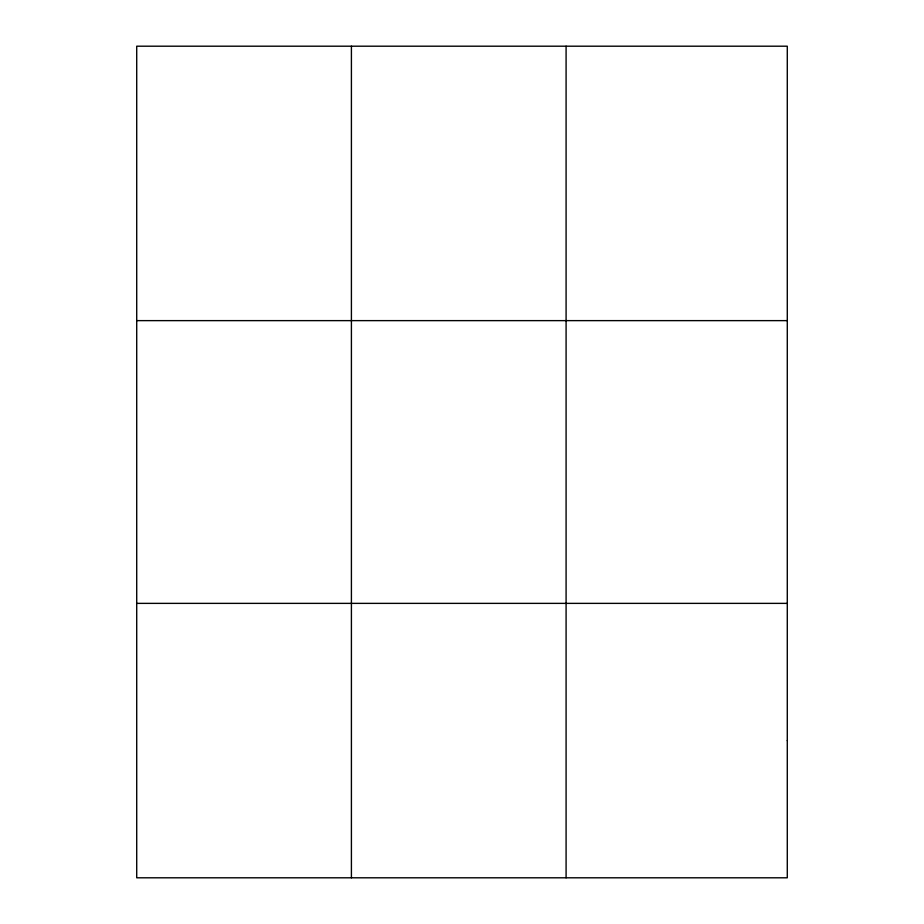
<?xml version="1.0" encoding="UTF-8"?>
<svg xmlns="http://www.w3.org/2000/svg" width="924" height="924" viewBox="0 0 924 924"><rect width="100%" height="100%" fill="white"/><g stroke="black" fill="none" stroke-linecap="round" stroke-linejoin="round"><path stroke-width="1.39" d="M351.409 877.8L351.409 46.2M566.089 877.8L566.089 46.2M136.717 320.628L787.283 320.628M136.717 603.372L787.283 603.372M787.283 740.586L787.283 877.8L136.717 877.8L136.717 46.2L787.283 46.2L787.283 740.586"/></g></svg>
